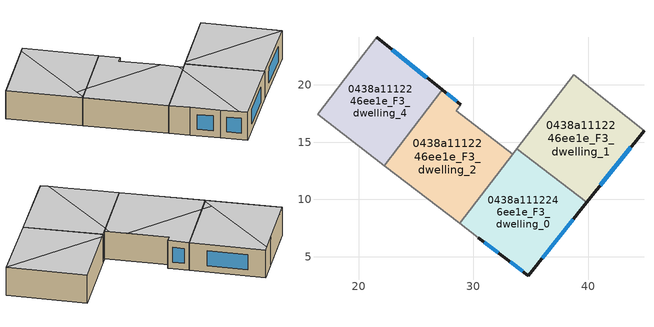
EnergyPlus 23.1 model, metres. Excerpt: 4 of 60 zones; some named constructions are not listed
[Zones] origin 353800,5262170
0438a1112246ee1e_F3_dwelling_0
 floor to 0438a1112246ee1e_F2_dwelling_0 (EU_floor_Construction): 39.89,9.76 34.78,3.36 32.71,4.93 30.41,6.66 28.78,7.91 33.79,14.45 z9
 wall outside (EU_wall_Construction): 30.41,6.66 32.71,4.93 34.78,3.36 39.89,9.76 z9:12
 wall to 0438a1112246ee1e_F3_dwelling_1 (EU_wall_Construction): 39.89,9.76 33.79,14.45 z9:12
 wall adiabatic (EU_wall_Construction): 28.78,7.91 30.41,6.66 z9:12
 wall to 0438a1112246ee1e_F3_dwelling_2 (EU_wall_Construction): 33.41,13.95 28.78,7.91 z9:12
 wall to 0438a1112246ee1e_F3_dwelling_3 (EU_wall_Construction): 33.79,14.45 33.41,13.95 z9:12
 window (EU_Window_Construction): 35.98,4.86 38.69,8.26 / 33.2,4.56 34.3,3.73 / 30.95,6.25 32.17,5.34 z9.7:11.3
 ceiling to 0438a1112246ee1e_F4_dwelling_0 (EU_floor_Construction): 34.78,3.36 39.89,9.76 33.79,14.45 33.1,13.53 34.18,3.81 z12
 ceiling to 0438a1112246ee1e_F4_dwelling_2 (EU_floor_Construction): 34.18,3.81 33.09,13.53 28.78,7.91 30.41,6.66 32.71,4.93 z12
0438a1112246ee1e_F3_dwelling_1
 floor to 0438a1112246ee1e_F2_dwelling_1 (EU_floor_Construction): 44.87,16.01 39.89,9.76 33.79,14.45 38.74,20.89 z9
 wall outside (EU_wall_Construction): 39.89,9.76 44.87,16.01 z9:12
 wall adiabatic (EU_wall_Construction): 44.87,16.01 38.74,20.89 z9:12
 wall to 0438a1112246ee1e_F3_dwelling_3 (EU_wall_Construction): 38.74,20.89 33.79,14.45 z9:12
 window (EU_Window_Construction): 41.06,11.23 43.7,14.55 z9.7:11.3
 ceiling to 0438a1112246ee1e_F4_dwelling_1 (EU_floor_Construction): 44.86,16 44.87,16.01 38.74,20.89 34.06,14.79 z12
 ceiling to 0438a1112246ee1e_F4_dwelling_0 (EU_floor_Construction): 39.89,9.76 44.86,16 34.06,14.79 33.79,14.45 z12
0438a1112246ee1e_F3_dwelling_2
 floor to 0438a1112246ee1e_F2_dwelling_2 (EU_floor_Construction): 28.91,18.27 28.48,17.74 33.41,13.95 28.78,7.91 22.22,12.96 27.29,19.56 z9
 wall outside (EU_wall_Construction): 28.91,18.27 27.29,19.56 z9:12
 wall to 0438a1112246ee1e_F3_dwelling_4 (EU_wall_Construction): 27.29,19.56 22.22,12.96 z9:12
 wall to 0438a1112246ee1e_F3_dwelling_3 (EU_wall_Construction): 33.41,13.95 28.48,17.74 28.91,18.27 z9:12
 wall adiabatic (EU_wall_Construction): 22.22,12.96 28.78,7.91 z9:12
 window (EU_Window_Construction): 28.53,18.57 27.67,19.26 z9.7:11.3
 ceiling to 0438a1112246ee1e_F4_dwelling_2 (EU_floor_Construction): 28.78,7.91 33.09,13.53 33.01,14.26 31.68,15.28 23.28,14.34 22.31,13.07 22.33,12.87 z12
 ceiling to 0438a1112246ee1e_F4_dwelling_4 (EU_floor_Construction): 22.33,12.87 22.31,13.07 22.22,12.96 z12
 ceiling to 0438a1112246ee1e_F4_dwelling_0 (EU_floor_Construction): 33.1,13.53 33.41,13.95 33.01,14.26 z12
 ceiling to 0438a1112246ee1e_F4_dwelling_3 (EU_floor_Construction): 31.68,15.28 28.48,17.74 28.91,18.27 27.29,19.56 23.28,14.34 z12
0438a1112246ee1e_F3_dwelling_4
 floor to 0438a1112246ee1e_F2_dwelling_4 (EU_floor_Construction): 27.29,19.56 22.22,12.96 16.39,17.43 21.54,24.14 z9
 wall outside (EU_wall_Construction): 27.29,19.56 21.54,24.14 z9:12
 wall adiabatic (EU_wall_Construction): 16.39,17.43 22.22,12.96 z9:12
 wall to 0438a1112246ee1e_F3_dwelling_5 (EU_wall_Construction): 19.93,22.05 16.39,17.43 z9:12
 wall to 0438a1112246ee1e_F3_dwelling_6 (EU_wall_Construction): 21.54,24.14 19.94,22.05 z9:12
 window (EU_Window_Construction): 25.94,20.64 22.89,23.07 z9.7:11.3
 ceiling to 0438a1112246ee1e_F4_dwelling_4 (EU_floor_Construction): 22.22,12.96 22.31,13.07 21.13,23.6 16.39,17.43 z12
 ceiling to 0438a1112246ee1e_F4_dwelling_3 (EU_floor_Construction): 23.28,14.34 27.29,19.56 21.54,24.14 21.13,23.6 22.18,14.22 z12
 ceiling to 0438a1112246ee1e_F4_dwelling_2 (EU_floor_Construction): 22.31,13.07 23.28,14.34 22.18,14.22 z12
[HVACTEMPLATE:THERMOSTAT] Constant Heating Setpoint=20; Constant Cooling Setpoint=50
EU_HeatOnly_0438a1112246ee1e_F6_dwelling_5; EU_HeatOnly_0438a1112246ee1e_F6_dwelling_6; EU_HeatOnly_0438a1112246ee1e_F7_dwelling_0; EU_HeatOnly_0438a1112246ee1e_F7_dwelling_1; EU_HeatOnly_0438a1112246ee1e_F7_dwelling_2; EU_HeatOnly_0438a1112246ee1e_F7_dwelling_3; EU_HeatOnly_0438a1112246ee1e_F7_dwelling_4; EU_HeatOnly_0438a1112246ee1e_F7_dwelling_5; EU_HeatOnly_0438a1112246ee1e_F7_dwelling_6
[SCHEDULE:FILE] Column Number=1; Rows to Skip at Top=0; Number of Hours of Data=8760; Column Separator=Comma; Interpolate to Timestep=No; Minutes per Item=60; Adjust Schedule for Daylight Savings=Yes
Name | File
EU_Step8_GainSchedule_0438a1112246ee1e_F2_dwelling_4_f000 | ../../schedules/0438a1112246ee1e/0438a1112246ee1e_F2_dwelling_4_f000_gain.csv
EU_Step8_GainSchedule_0438a1112246ee1e_F2_dwelling_5_f000 | ../../schedules/0438a1112246ee1e/0438a1112246ee1e_F2_dwelling_5_f000_gain.csv
EU_Step8_GainSchedule_0438a1112246ee1e_F2_dwelling_6_f000 | ../../schedules/0438a1112246ee1e/0438a1112246ee1e_F2_dwelling_6_f000_gain.csv
EU_Step8_GainSchedule_0438a1112246ee1e_F2_dwelling_7_f000 | ../../schedules/0438a1112246ee1e/0438a1112246ee1e_F2_dwelling_7_f000_gain.csv
EU_Step8_GainSchedule_0438a1112246ee1e_F3_dwelling_0_f000 | ../../schedules/0438a1112246ee1e/0438a1112246ee1e_F3_dwelling_0_f000_gain.csv
EU_Step8_GainSchedule_0438a1112246ee1e_F3_dwelling_1_f000 | ../../schedules/0438a1112246ee1e/0438a1112246ee1e_F3_dwelling_1_f000_gain.csv
EU_Step8_GainSchedule_0438a1112246ee1e_F3_dwelling_2_f000 | ../../schedules/0438a1112246ee1e/0438a1112246ee1e_F3_dwelling_2_f000_gain.csv
EU_Step8_GainSchedule_0438a1112246ee1e_F3_dwelling_3_f000 | ../../schedules/0438a1112246ee1e/0438a1112246ee1e_F3_dwelling_3_f000_gain.csv
EU_Step8_GainSchedule_0438a1112246ee1e_F3_dwelling_4_f000 | ../../schedules/0438a1112246ee1e/0438a1112246ee1e_F3_dwelling_4_f000_gain.csv
EU_Step8_GainSchedule_0438a1112246ee1e_F3_dwelling_5_f000 | ../../schedules/0438a1112246ee1e/0438a1112246ee1e_F3_dwelling_5_f000_gain.csv
EU_Step8_GainSchedule_0438a1112246ee1e_F3_dwelling_6_f000 | ../../schedules/0438a1112246ee1e/0438a1112246ee1e_F3_dwelling_6_f000_gain.csv
EU_Step8_GainSchedule_0438a1112246ee1e_F3_dwelling_7_f000 | ../../schedules/0438a1112246ee1e/0438a1112246ee1e_F3_dwelling_7_f000_gain.csv
